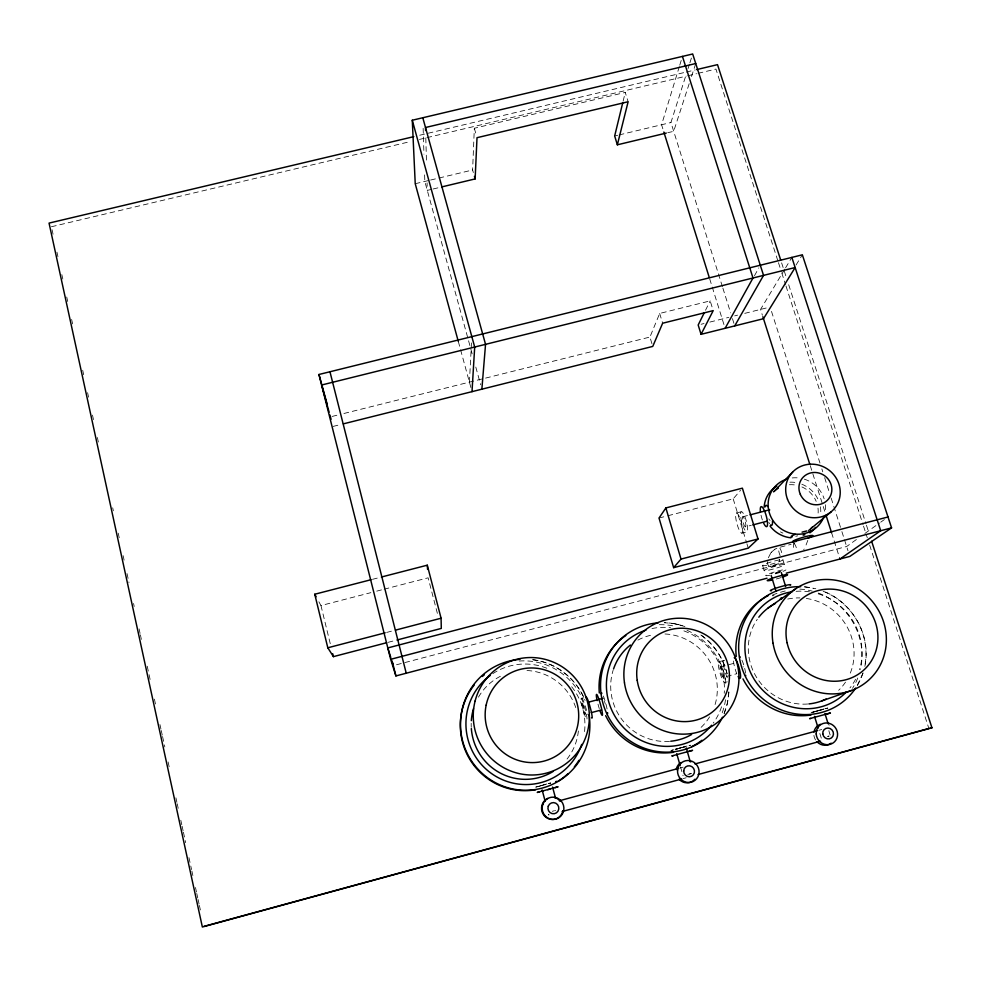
<?xml version="1.0" encoding="UTF-8"?>
<svg xmlns="http://www.w3.org/2000/svg" width="981" height="981" viewBox="0 0 981 981"><rect width="100%" height="100%" fill="white"/><g stroke="black" fill="none" stroke-linecap="round" stroke-linejoin="round"><path stroke-width="0.74" stroke-dasharray="4.91 3.68" d="M767.755 561.537C765.744 570.721 780.766 565.767 779.355 559.182M473.333 172.546L472.621 169.983L474.326 128.253L625.24 92.435L628.122 101.754M728.871 691.973L727.375 703.365L723.843 714.315M469.421 382.136L471.505 342.7M807.804 540.396L804.788 548.342M864.85 666.381C871.631 635.32 852.305 601.709 822.593 590.954M623.131 101.153L625.24 92.435M768.356 557.76L770.919 552.769M679.33 66.598L661.586 124.759L663.401 130.571M679.772 65.138L681.55 59.326M722.421 286.673L670.943 122.515L686.21 74.409M688.061 68.572L689.447 64.206M689.913 62.747L692.684 53.992M689.177 83.716L673.689 131.307L667.767 132.717M691.519 76.506L695.737 63.532M862.973 673.199L857.063 685.952M651.948 343.742L649.937 337.047L659.673 313.442L710.183 300.885L712.77 309.236M705.511 310.266L710.183 300.885M754.463 275.759L758.84 267.862M784.812 269.113L760.545 309.42L762.396 315.257M785.585 267.813L791.851 257.414M796.057 265.005L802.348 254.815M771.336 552.254L774.855 549.25M770.845 552.855L771.409 552.168M667.926 515.736L733.187 498.851L740.545 490.304M804.212 549.029L803.697 549.605M856.376 539.55L846.64 546.503L393.32 665.608M864.886 533.468L879.491 523.057M880.705 522.186L884.359 519.574M780.729 571.408L771.054 573.836M774.965 549.188L776.878 548.207M582.579 703.757L585.399 714.229L582.616 703.769L585.51 702.972M794.708 543.278L793.813 543.609A5.248 1.3 74.2 0 0 794.635 550.868M779.932 571.8L773.126 573.873M535.785 787.105L544.627 784.555M541.009 785.671L544.345 784.714M675.59 749.251L680.704 747.743M821.305 738.141L819.012 730.906M670.93 750.49L673.309 749.791M690.354 745.29L689.349 745.597M827.78 708.11L825.61 708.736M811.14 712.5L818.117 710.624M684.309 746.933L681.378 747.755M815.346 711.397L813.224 712.022L815.518 711.458M549.066 783.549L550.611 783.108L548.673 783.537M675.051 749.3L681.354 747.829M815.984 711.213L817.749 710.722M820.815 710.011L823.611 709.189L819.233 710.318M823.856 709.238L821.146 709.986M685.572 746.664L684.603 746.762M820.484 710.109L819.049 710.502M550.599 783.206L549.213 783.586M683.536 747.228L684.235 747.044M541.132 785.658L545.792 784.31M818.681 710.6L820.435 710.183M818.497 710.526L819.331 710.232M818.228 710.796L818.963 710.587M552.315 811.299L554.167 810.797M554.89 810.6L555.565 810.465M689.435 774.046L690.501 773.751M829.08 736.057L827.694 736.437M545.375 784.359L546.871 783.954M675.799 749.239L686.945 746.063M681.047 747.706L681.783 747.51M679.882 748.233L680.642 747.963M817.578 710.906L816.511 711.188M818.865 710.416L824.212 708.907M816.756 711.188L817.946 710.808M680.201 767.951L683.144 767.154M818.804 730.305L821.747 729.508M687.865 774.426L691.654 773.396M683.242 778.571L686.197 777.761M682.923 747.142L684.346 746.749M815.321 711.581L812.06 712.451M544.823 784.775L545.559 784.579M827.829 736.351L828.859 736.069M723.267 677.319A5.383 0.993 74 0 0 721.942 669.434A5.383 0.993 74 0 0 720.213 669.655A5.383 0.993 74 0 0 723.267 677.319L736.302 673.837M724.738 682.506A10.779 1.974 73.9 0 0 722.09 666.773A10.779 1.974 73.9 0 0 718.632 667.154A10.779 1.974 73.9 0 0 724.738 682.506L727.277 681.832M548.354 783.549L550.488 782.985M677.712 748.822L676.338 749.19M581.169 698.521L583.744 697.847M718.877 661.783L723.941 660.434M720.336 666.957L734.806 663.095M541.99 785.536L542.677 785.352M780.275 547.153L791.103 544.32M824.825 708.748L827.657 708.012M540.065 786.051L540.678 785.891M745.462 526.834A5.212 1.165 74.7 0 0 744.407 519.072A5.212 1.165 74.7 0 0 742.433 519.489A5.212 1.165 74.7 0 0 745.462 526.834L751.287 525.313M741.869 533.161A10.435 2.293 74.7 0 0 739.76 517.674A10.435 2.293 74.7 0 0 735.836 518.434A10.435 2.293 74.7 0 0 741.869 533.161L746.835 531.861A10.423 2.33 74.7 0 0 744.738 516.374A10.423 2.33 74.7 0 0 740.765 517.159A10.423 2.33 74.7 0 0 746.835 531.861M386.649 632.438L394.006 630.513M388.096 642.334L395.478 640.409M372.498 579.33L379.905 577.417M318.899 601.794L320.959 605.559L370.879 592.647M376.753 591.126L382.627 589.606M384.086 589.225L428.133 577.821L437.906 615.418M659.024 518.042L666.442 516.129M736.412 513.026L741.366 511.739M742.727 516.766L748.552 515.258M673.322 749.975L671.556 750.428M539.476 786.198L535.908 787.081M689.03 745.523L690.428 745.18M332.069 416.447L338.016 414.963M343.926 413.479L649.937 337.047M701.096 324.27L704.027 323.534M709.876 322.075L728.883 317.329M734.683 315.882L737.553 315.159M744.738 313.368L768.736 307.372M333.062 426.428L340.456 424.577M415.233 183.717L429.163 180.394M430.61 180.038L472.621 169.983M614.67 135.979L617.638 135.28M619.109 134.924L670.943 122.515M431.64 189.358L427.287 190.4L427.078 182.907M433.087 189.002L440.334 187.273M419.758 135.231L684.763 72.41M686.259 72.067L695.186 69.945M51.417 226.746L410.499 141.546M419.439 139.425L425.398 138.014M426.894 137.659L686.148 76.162M687.644 75.807L696.584 73.685M698.067 73.33L715.946 69.087L777.994 261.228M804.628 586.834L815.8 588.723M684.91 626.503L673.824 623.573L664.321 622.702A65.408 63.507 53.7 0 1 683.156 625.964M533.308 659.796C555.749 662.653 575.847 678.263 584.529 699.11M778.595 563.658L768.454 566.626M673.824 623.573L679.428 624.787M541.181 661.341L541.855 661.55M701.403 635.32C714.18 644.505 723.377 658.423 727.105 673.689M548.477 814.291L548.894 815.137L548.845 814.218M781.612 262.871L786.333 277.439M788.687 284.735L865.978 523.768M866.444 525.215L868.798 532.511M778.46 262.687L781.281 271.418M781.747 272.877L785.511 284.515M785.977 285.974L863.059 524.688M863.538 526.147L867.29 537.796M869.644 545.068L928.86 728.478M604.492 701.28L605.24 703.831M771.507 311.406L819.981 463.081M821.845 468.918L822.777 471.836M824.641 477.673L829.301 492.254M831.165 498.09L841.416 530.169M841.894 531.628L848.001 550.758M810.232 465.607L825.082 512.315M831.581 532.744L839.944 559.023M722.874 288.132L730.624 312.829M732.451 318.641L734.72 325.9M709.692 278.874L725.118 328.304M782.912 559.722A10.57 1.091 -16.1 0 1 767.718 565.056A10.57 1.091 -16.1 0 1 767.633 563.119A10.57 1.091 -16.1 0 1 782.912 559.722L784.469 564.737A10.583 1.055 -16.1 0 1 769.251 570.035A10.583 1.055 -16.1 0 1 769.178 568.146A10.583 1.055 -16.1 0 1 784.469 564.737M762.593 565.559L764.125 570.55M733.187 498.851L746.492 542.346M746.933 543.793L748.258 548.146M659.673 313.442L662.641 323.227M680.544 766.934L683.07 775.75M474.326 128.253L476.631 136.347M472.155 353.822L424.822 181.424L424.577 173.845M475.797 367.078L480.653 384.76M458.323 341.511L470.905 387.569M320.959 605.559L330.572 644.958M52.067 229.726L53.048 234.214M56.959 252.154L57.928 256.642M61.84 274.582L62.821 279.07M66.733 297.01L67.714 301.486M71.625 319.426L72.606 323.914M82.711 370.254L83.679 374.742M87.591 392.682L88.572 397.17M92.484 415.11L93.465 419.586M97.377 437.526L98.345 442.014M112.692 507.79L113.342 510.782M118.235 533.21L119.204 537.698M123.116 555.638L124.097 560.114M127.027 573.566L128.989 582.542M133.551 603.474L134.201 606.466M139.094 628.882L140.062 633.37M140.393 634.866L141.374 639.354M147.236 666.258L150.167 679.71M154.409 699.146L156.04 706.627M159.952 724.567L160.933 729.042M161.252 730.538L162.233 735.027M162.552 736.523L164.833 746.982M168.094 761.943L169.725 769.411M175.918 797.811L176.899 802.299M177.218 803.795L178.199 808.283M180.811 820.239L181.792 824.727M182.11 826.223L183.091 830.711M183.41 832.195L185.703 842.667M188.953 857.615L191.565 869.571M191.896 871.067L192.865 875.555M195.477 887.511L196.458 891.999M196.776 893.495L197.757 897.983M198.088 899.479L199.057 903.955M199.388 905.451L200.369 909.939M423.142 128.364L423.951 154.14M425.803 137.99L426.527 163.447M471.26 727.252A54.495 53.685 74.1 0 1 471.199 723.328M478.47 697.16A54.495 53.685 74.1 0 1 501.818 675.578M526.981 670.526A54.495 53.685 74.1 0 1 576.362 709.484M578.385 730.968A54.495 53.685 74.1 0 1 565.338 761.121M519.231 661.035A64.979 64.01 74.4 0 1 587.411 714.376M532.352 659.673A65.604 64.636 74 0 1 585.093 700.483M492.805 673.64A60.319 59.424 73.9 0 1 550.096 669.655M571.678 686.749A60.319 59.424 73.9 0 1 584.235 733.935M659.232 624.701A64.771 62.907 53.9 0 1 674.67 626.209M687.007 630.293A64.771 62.907 53.9 0 1 725.781 683.487M725.523 699.723A64.771 62.907 53.9 0 1 721.44 714.744M700.875 635.001A65.408 63.507 53.7 0 1 727.24 674.658M728.822 692.046A65.408 63.507 53.7 0 1 724.113 713.604M651.985 628.539A60.135 58.382 53.6 0 1 670.599 627.742M683.892 630.881A60.135 58.382 53.6 0 1 724.236 693.273M721.562 706.761A60.135 58.382 53.6 0 1 713.187 723.156M669.508 741.342A54.323 52.753 53.7 0 1 613.1 670.317M637.895 640.103A54.323 52.753 53.7 0 1 653.763 634.67M664.995 633.984A54.323 52.753 53.7 0 1 714.303 706.958M709.582 716.878A54.323 52.753 53.7 0 1 699.061 729.202M807.67 704.015A54.274 51.723 47.7 0 1 756.143 676.669A54.274 51.723 47.7 0 1 757.258 619.354M787.718 599.048A54.274 51.723 47.7 0 1 799.846 597.907M806.308 598.447A54.274 51.723 47.7 0 1 848.859 676.314M845.499 682.151A54.274 51.723 47.7 0 1 838.669 690.293M799.809 589.103A64.721 61.693 47.8 0 1 812.207 591.102M818.375 593.064A64.721 61.693 47.8 0 1 860.411 669.422M857.762 678.006A64.721 61.693 47.8 0 1 852.501 688.331M804.408 586.871A65.347 62.257 47.7 0 1 813.163 588.195M823.157 591.261A65.347 62.257 47.7 0 1 865.144 664.051M863.022 672.843A65.347 62.257 47.7 0 1 857.112 685.829M796.118 591.322A60.086 57.241 47.6 0 1 809.521 591.825M818.203 593.824A60.086 57.241 47.6 0 1 859.515 669.643M855.591 679.232A60.086 57.241 47.6 0 1 849.975 687.889M743.12 666.565A5.383 1.055 73.8 0 1 743.218 666.933M830.184 734.965A5.481 1.275 72.7 0 1 828.896 730.624M603.376 696.02A10.84 1.202 74.7 0 1 607.484 711.384M599.268 708.576A10.84 1.165 74.7 0 1 598.005 704.199M727.277 677.761A10.766 2.011 73.9 0 1 723.61 665.449A10.766 2.011 73.9 0 1 724.616 660.753M741.979 660.238A10.766 2.109 73.8 0 1 745.597 673.297M736.854 673.91A10.766 2.072 73.9 0 1 733.469 661.01M773.935 595.626A10.619 0.895 -15.9 0 1 772.525 595.798M772.439 595.16A10.619 0.895 -15.9 0 1 787.547 590.415M769.84 575.222A10.583 1.03 -16.1 0 1 767.939 574.228A10.583 1.03 -16.1 0 1 782.642 569.912A10.583 1.03 -16.1 0 1 783.071 571.334M780.128 572.389A10.583 1.03 -16.1 0 1 773.776 574.277M780.999 577.601A10.595 0.993 -16 0 1 776.02 579.072M815.579 739.968A10.999 10.435 54.1 0 1 813.813 734.217M828.32 724.603A10.999 10.435 54.1 0 1 829.325 725.118M780.153 555.614A5.248 1.251 74.2 0 1 778.546 548.244M779.834 548.121A5.248 1.251 74.2 0 1 782.016 554.057M793.887 543.597A5.248 1.3 74.2 0 1 797.026 550.635M797.688 535.834A10.558 1.202 -16.4 0 1 795.763 536.276M792.219 477.943A29.185 27.713 35.9 0 1 798.313 477.919M804.346 479.169A29.185 27.713 35.9 0 1 824.138 498.777M825.364 504.737A29.185 27.713 35.9 0 1 824.96 512.732M789.926 482.186A28.817 27.382 36.1 0 1 795.959 482.578M801.833 484.222A28.817 27.382 36.1 0 1 818.767 501.009M820.386 506.821A28.817 27.382 36.1 0 1 820.57 514.755M782.899 533.1A26.193 24.893 36.1 0 1 780.471 531.886M789.362 484.749A26.193 24.893 36.1 0 1 796.879 485.301M801.931 486.944A26.193 24.893 36.1 0 1 816.192 501.377M817.995 508.121A26.193 24.893 36.1 0 1 817.823 515.54M770.122 520.396A5.212 1.251 74.6 0 1 768.822 518.851M769.582 523.707A10.411 2.489 74.6 0 1 768.797 522.321M762.372 519.979A10.411 2.453 74.6 0 1 760.716 513.664M581.635 703.745A10.84 1.067 74.8 0 0 586.81 719.465A10.84 1.067 74.8 0 0 583.548 703.782A10.84 1.067 74.8 0 0 581.635 703.745"/><path stroke-width="1.47" d="M441.781 186.917L475.135 178.922L477.011 137.696L628.122 101.754L617.356 144.808L666.283 133.073M472.008 391.652L474.694 347.041L412.278 120.234L692.684 53.992L763.549 275.379L734.72 325.9M481.867 389.187L485.546 344.356L422.799 117.745M622.776 102.6L614.67 135.979L617.356 144.808M704.174 312.939L698.178 325.005L701.059 334.325L763.5 318.702L795.15 267.531L321.609 385.018L329.113 412.155M701.059 334.325L713.212 310.621L662.641 323.227L652.757 346.416L343.411 423.841M725.118 328.304L753.003 277.991L682.445 56.42M665.878 507.937L659.024 518.042L673.64 567.656L748.258 548.146L758.019 538.974L742.384 488.17L665.878 507.937L681.01 559.084L673.64 567.656M773.604 491.886L792.807 471.91M808.687 530.463L831.263 511.702M768.062 608.048L795.628 588.796M839.944 559.023L880.705 530.733L791.851 257.414M767.019 578.226L395.919 675.934L390.671 659.318L318.96 374.484L802.348 254.815L891.57 527.876L849.816 556.423L786.235 573.162M821.686 700.949L851.643 690.44M780.508 598.324L781.783 597.895M555.712 781.747L556.644 781.44L555.687 781.636M555.05 787.669L558.079 786.774L537.245 792.44L539.366 791.912M688.92 751.397L692.574 750.33L671.813 755.971L673.444 755.591M826.076 714.242L830.441 712.979L809.607 718.668L810.809 718.386M549.924 789.08L547.729 789.68M203.95 926.383L928.86 728.478M871.631 541.254L931.95 727.816L202.356 927.008L49.05 223.104L413.81 136.641M559.293 800.79L678.717 768.356M694.94 763.954L817.32 730.71M562.187 811.52L681.77 778.975M698.006 774.549L820.545 741.195M591.261 712.647L601.537 709.901M588.441 702.188L603.107 698.276M542.101 791.189L542.738 791.017M888.001 516.975L387.802 647.926L390.781 657.454M390.671 659.318L891.57 527.876M752.746 524.933L767.301 521.144M371.014 579.722L314.754 594.241L327.801 647.791L385.177 632.819M395.478 630.133L441.082 618.226L427.275 565.191L381.388 577.036M681.01 559.084L758.019 538.974M327.801 647.791L333.417 656.632L386.612 642.727M396.962 640.017L441.291 628.429L441.082 618.226M750.011 514.878L767.473 510.341M803.169 535.185L804.923 534.768M781.832 598.729L780.275 599.084M696.682 69.59L717.516 64.648L780.668 259.953M695.737 63.532L425.509 127.505L425.595 130.498M929.89 728.258L931.95 727.816M314.754 594.241L316.14 596.767M762.862 316.716L809.766 464.148M826.014 515.233L831.581 532.744M663.855 132.03L709.238 277.415M391.627 660.164L392.89 664.247M781.354 572.597L785.683 586.577M824.96 713.543L828.099 723.708M771.176 575.504L775.91 590.881M814.537 716.388L818.117 728M686.283 747.939L690.097 761.158M676.743 753.702L680.115 765.462M474.424 176.372L475.135 178.922M318.96 374.484L327.016 403.669M329.91 415L331.088 419.292M458.323 341.511L415.233 183.717L412.278 120.234M552.561 787.081L555.602 798.338M542.125 789.913L545.142 801.183M329.959 371.762L406.232 673.211M392.559 662.604L395.919 675.934M332.706 653.714L333.417 656.632M427.275 565.191L427.569 569.397M552.965 771.569A54.495 53.685 74.1 0 1 471.334 728.552M471.321 720.667A54.495 53.685 74.1 0 1 473.516 708.638M535.736 789.742A64.979 64.01 74.4 0 1 469.384 758.607A64.979 64.01 74.4 0 1 474.264 684.959M482.345 676.473A64.979 64.01 74.4 0 1 484.307 674.83M578.937 760.312A64.979 64.01 74.4 0 1 574.326 766.86M568.06 773.641A64.979 64.01 74.4 0 1 557.87 781.391M589.041 714.732A65.604 64.636 74 0 1 533.848 789.742A65.604 64.636 74 0 1 460.849 731.274A65.604 64.636 74 0 1 519.942 659.379M581.684 744.407A60.319 59.424 73.9 0 1 490.144 772.525A60.319 59.424 73.9 0 1 490.218 675.443M701.979 740.25A64.771 62.907 53.9 0 1 691.531 746.713M673.604 752.268A64.771 62.907 53.9 0 1 605.657 715.676M599.317 692.991A64.771 62.907 53.9 0 1 625.829 635.492M722.482 717.234A65.408 63.507 53.7 0 1 612.132 723.046A65.408 63.507 53.7 0 1 658.239 622.861M711.568 725.241A60.135 58.382 53.6 0 1 617.282 719.919A60.135 58.382 53.6 0 1 645.988 630.121M691.617 734.487A54.323 52.753 53.7 0 1 670.746 741.231M613.53 669.017A54.323 52.753 53.7 0 1 630.403 645.032M826.149 699.024A54.274 51.723 47.7 0 1 808.896 703.917M758.816 617.208A54.274 51.723 47.7 0 1 775.468 603.413M811.042 715.051A64.721 61.693 47.8 0 1 742.973 678.877M736.253 656.461A64.721 61.693 47.8 0 1 768.331 595.541M855.714 688.024A65.347 62.257 47.7 0 1 746.749 679.134A65.347 62.257 47.7 0 1 800.692 586.675M846.578 691.777A60.086 57.241 47.6 0 1 752.415 676.265A60.086 57.241 47.6 0 1 792.047 591.788M586.098 697.859A10.84 1.104 74.8 0 1 590.157 707.191A10.84 1.104 74.8 0 1 591.506 717.663M607.607 712.672A10.84 1.202 74.7 0 1 607.264 713.935M601.451 694.058A10.84 1.202 74.7 0 1 601.893 693.138M597.147 700.618A10.84 1.165 74.7 0 1 597.785 696.314A10.84 1.165 74.7 0 1 602.273 712.414A10.84 1.165 74.7 0 1 599.918 710.551M739.625 656.534A10.766 2.109 73.8 0 1 740.25 657.16M745.695 675.284A10.766 2.109 73.8 0 1 745.634 676.032M734.217 657.736A10.766 2.072 73.9 0 1 739.981 671.409A10.766 2.072 73.9 0 1 738.117 676.522M771.593 590.721A10.607 0.932 -16 0 1 779.343 587.079A10.607 0.932 -16 0 1 790.281 585.216M772.599 579.943A10.595 0.993 -16 0 1 769.484 579.268A10.595 0.993 -16 0 1 785.205 574.78A10.595 0.993 -16 0 1 782.311 577.171M694.916 779.208A11.024 10.632 62.2 0 1 679.011 779.221M676.216 769.496A11.024 10.632 62.2 0 1 680.986 762.495M689.802 761.514A11.024 10.632 62.2 0 1 690.845 761.918M562.898 810.821A11.085 10.791 78.2 0 1 545.681 817.087A11.085 10.791 78.2 0 1 547.619 798.424M554.559 797.627A11.085 10.791 78.2 0 1 560.249 800.999M831.177 743.157A10.999 10.435 54.1 0 1 816.915 741.697M813.96 732.084A10.999 10.435 54.1 0 1 820.324 724.297M810.821 530.439A10.558 1.202 -16.4 0 1 808.871 532.266M792.378 536.803A10.558 1.202 -16.4 0 1 795.223 534.363M802.066 532.143A10.558 1.202 -16.4 0 1 806.848 530.966M796.167 541.438A10.57 1.177 -16.3 0 1 795.885 539.697A10.57 1.177 -16.3 0 1 810.87 535.516A10.57 1.177 -16.3 0 1 808.221 538.066M823.893 516.57A29.185 27.713 35.9 0 1 776.915 525.362A29.185 27.713 35.9 0 1 786.321 479.255M815.481 527.373A28.817 27.382 36.1 0 1 809.877 532.842M790.919 537.809A28.817 27.382 36.1 0 1 770.011 526.012M764.162 507.103A28.817 27.382 36.1 0 1 776.756 486.11M812.378 527.018A26.193 24.893 36.1 0 1 810.613 528.845M774.365 491.125A26.193 24.893 36.1 0 1 778.325 488.182M772.452 520.972A10.411 2.489 74.6 0 1 770.563 524.945M765.278 506.834A10.411 2.489 74.6 0 1 767.841 506.588M769.411 509.433A10.411 2.489 74.6 0 1 769.668 510.034M760.422 511.702A10.411 2.453 74.6 0 1 763.328 508.55A10.411 2.453 74.6 0 1 767.547 523.56A10.411 2.453 74.6 0 1 763.623 523.069M475.123 700.986A58.823 57.965 71.2 0 0 546.748 773.028A58.823 57.965 71.2 0 0 572.058 674.805A58.823 57.965 71.2 0 0 475.123 700.986M486.159 705.118A47.382 46.696 71 0 0 546.466 760.385A47.382 46.696 71 0 0 563.155 680.348A47.382 46.696 71 0 0 486.159 705.118M624.48 682.886A58.664 56.837 51.7 0 0 717.148 722.703A58.664 56.837 51.7 0 0 702.604 622.972A58.664 56.837 51.7 0 0 624.48 682.886M637.196 680.274A47.26 45.776 51.5 0 0 711.826 712.427A47.26 45.776 51.5 0 0 700.176 632.083A47.26 45.776 51.5 0 0 637.196 680.274M773.04 643.266A58.615 55.635 46.5 0 0 865.683 682.629A58.615 55.635 46.5 0 0 849.203 584.173A58.615 55.635 46.5 0 0 773.04 643.266M787.093 642.763A47.223 44.807 46.4 0 0 863.022 670.734A47.223 44.807 46.4 0 0 845.806 592.009A47.223 44.807 46.4 0 0 787.093 642.763M677.54 770.6A11.098 10.693 62.1 0 0 693.211 781.452A11.098 10.693 62.1 0 0 694.168 762.445A11.098 10.693 62.1 0 0 677.54 770.6M683.696 770.907A5.567 5.359 62.1 0 0 691.617 776.241A5.567 5.359 62.1 0 0 691.973 766.701A5.567 5.359 62.1 0 0 683.696 770.907M542.8 804.408A11.147 10.852 78.1 0 0 554.976 819.258A11.147 10.852 78.1 0 0 561.316 801.17A11.147 10.852 78.1 0 0 542.8 804.408M548.256 806.198A5.592 5.445 78 0 0 554.314 813.703A5.592 5.445 78 0 0 557.564 804.653A5.592 5.445 78 0 0 548.256 806.198M816.204 733.972A11.073 10.497 54 0 0 832.82 743.169A11.073 10.497 54 0 0 831.63 724.334A11.073 10.497 54 0 0 816.204 733.972M822.789 733.911A5.555 5.261 53.9 0 0 831.373 737.982A5.555 5.261 53.9 0 0 830.184 728.564A5.555 5.261 53.9 0 0 822.789 733.911M787.473 499.206A27.762 26.279 35.3 0 0 834.12 508.894A27.762 26.279 35.3 0 0 817.271 464.761A27.762 26.279 35.3 0 0 787.473 499.206M800.337 494.399A16.763 15.868 35.2 0 0 828.7 498.814A16.763 15.868 35.2 0 0 817.136 472.658A16.763 15.868 35.2 0 0 800.337 494.399"/></g></svg>
